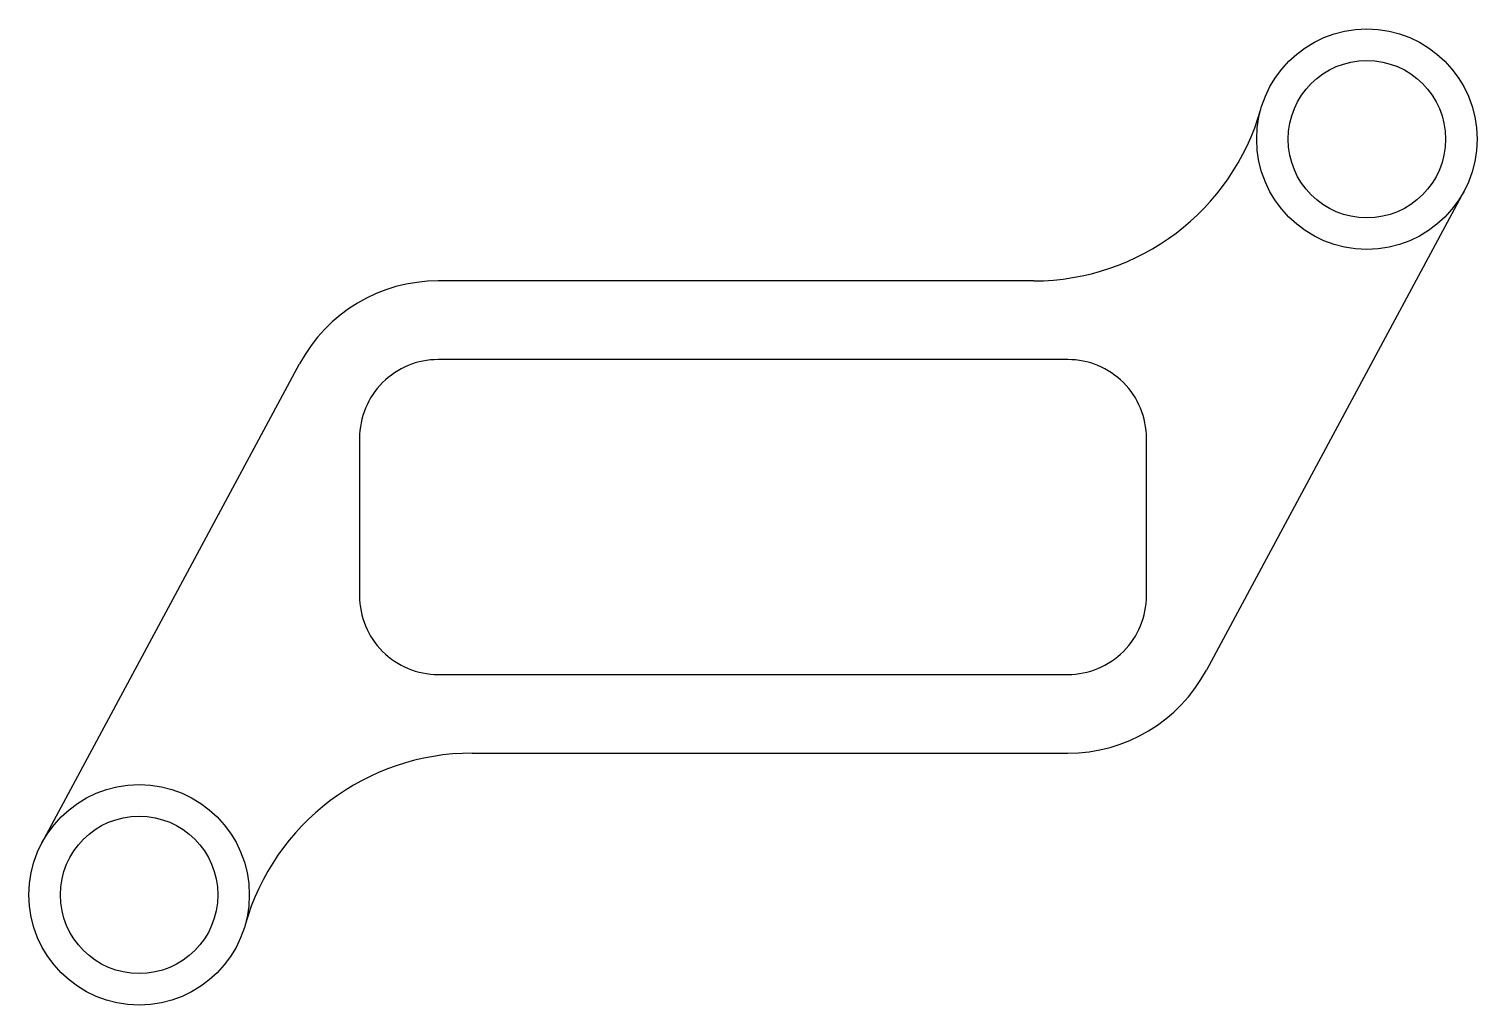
# Model space of a CAD drawing. Header units: millimetres. Extents: x 2147.6 to 2166, y 2029.1 to 2041.5.
import ezdxf

# ---------------------------------------------------------------- set-up
doc = ezdxf.new("R2010")
doc.units = ezdxf.units.MM

msp = doc.modelspace()

# ---------------------------------------------------------------- linework, layer by layer
for p, q in [((2165.817, 2039.433), (2162.545, 2033.349)), ((2147.751, 2031.159), (2151.023, 2037.243))]:
    msp.add_line(p, q)
for points in [[(2160.351, 2038.296), (2152.784, 2038.296, 0.276067), (2151.023, 2037.243, 0.276067)], [(2153.217, 2032.296), (2160.784, 2032.296, 0.276067), (2162.545, 2033.349)]]:
    msp.add_lwpolyline(points, format="xyb")
msp.add_lwpolyline([(2152.784, 2033.296), (2160.784, 2033.296, 0.414214), (2161.784, 2034.296), (2161.784, 2036.296, 0.414214), (2160.784, 2037.296), (2152.784, 2037.296, 0.414214), (2151.784, 2036.296), (2151.784, 2034.296, 0.414214)], format="xyb", close=True)
for centre, radius in [((2164.584, 2040.096), 1.4), ((2164.584, 2040.096), 1), ((2148.984, 2030.496), 1.4), ((2148.984, 2030.496), 1)]:
    msp.add_circle(centre, radius)
for centre, start, end in [((2160.351, 2041.296), 270, 344.1734), ((2153.217, 2029.296), 90, 164.1734)]:
    msp.add_arc(centre, 3, start, end)

doc.saveas('drawing.dxf')
